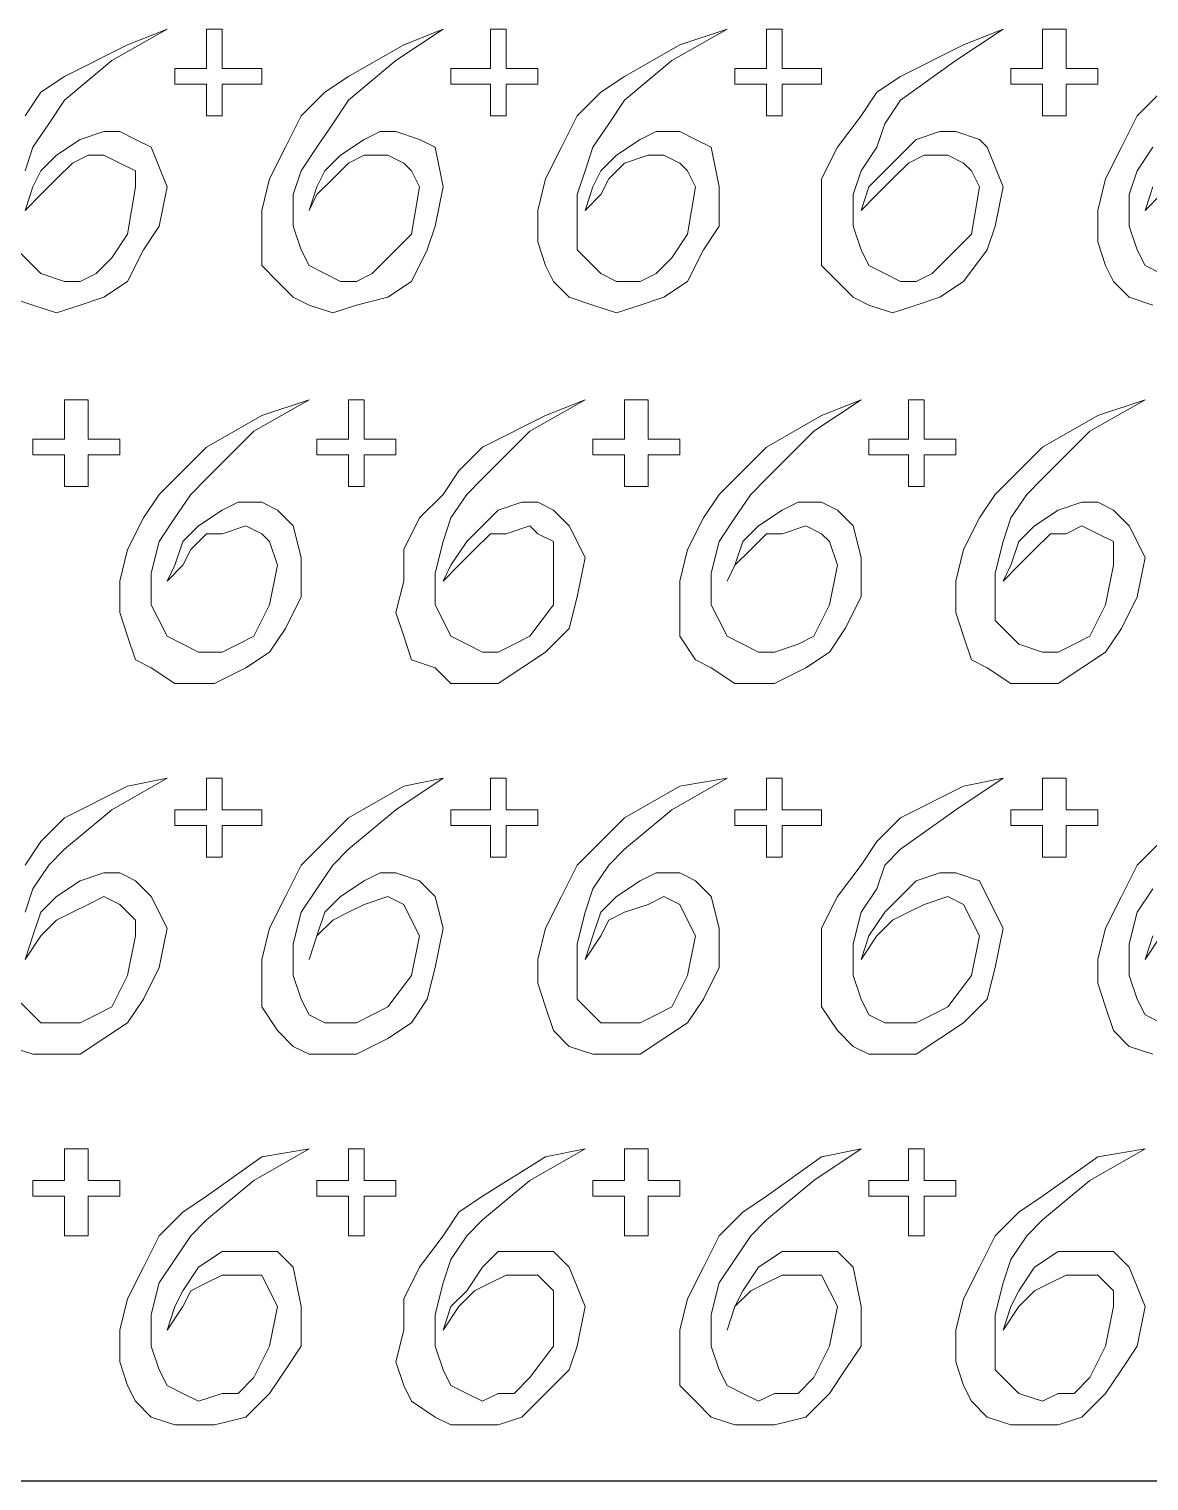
# Model space of a CAD drawing. Extents: x -66030 to 95157, y -13132 to 45879.
# Drawn here: x -5188 to -4633, y 24423 to 25142 of the extents above; entities that cross this region are included whole.
import ezdxf

# ---------------------------------------------------------------- set-up
doc = ezdxf.new("R2010")
doc.units = 0
doc.header["$LTSCALE"] = 100
doc.header["$MEASUREMENT"] = 0
doc.layers.get('0').update_dxf_attribs({"linetype": 'CONTINUOUS'})
doc.layers.add('3', color=11, linetype='CONTINUOUS')

msp = doc.modelspace()

# ---------------------------------------------------------------- linework, layer by layer
at = {"lineweight": 0}
for points in [[(-5189.67, 25071.37), (-5185.76, 25083.09), (-5177.95, 25094.8), (-5170.14, 25106.52), (-5146.7, 25126.05), (-5119.36, 25141.68), (-5138.89, 25133.86), (-5170.14, 25118.24), (-5181.86, 25110.43), (-5189.67, 25098.71)], [(-4627.21, 25110.43), (-4638.93, 25098.71), (-4646.74, 25083.09), (-4654.55, 25067.46), (-4658.46, 25051.84), (-4658.46, 25036.21), (-4654.55, 25024.5), (-4650.65, 25016.68), (-4642.83, 25008.87), (-4631.12, 25004.97)], [(-5197.48, 25008.87), (-5185.76, 25004.97), (-5174.05, 25001.06), (-5162.33, 25004.97), (-5150.61, 25008.87), (-5138.89, 25016.68), (-5131.08, 25032.31), (-5123.27, 25044.03), (-5119.36, 25063.56), (-5127.17, 25083.09), (-5134.99, 25086.99), (-5142.8, 25090.9), (-5150.61, 25090.9), (-5162.33, 25086.99), (-5174.05, 25079.18), (-5181.86, 25071.37), (-5185.76, 25063.56), (-5189.67, 25051.84)], [(-4627.21, 25020.59), (-4635.02, 25024.5), (-4638.93, 25032.31), (-4642.83, 25044.03), (-4642.83, 25059.65), (-4638.93, 25071.37), (-4631.12, 25083.09)], [(-5189.67, 25051.84), (-5181.86, 25059.65), (-5174.05, 25067.46), (-5166.23, 25075.27), (-5158.42, 25079.18), (-5150.61, 25079.18), (-5142.8, 25075.27), (-5134.99, 25071.37), (-5134.99, 25063.56), (-5138.89, 25040.12), (-5146.7, 25028.4), (-5154.52, 25020.59), (-5162.33, 25016.68), (-5170.14, 25016.68), (-5181.86, 25020.59), (-5185.76, 25024.5), (-5193.58, 25032.31)], [(-4631.12, 25063.56), (-4635.02, 25051.84), (-4635.02, 25051.84), (-4627.21, 25059.65)], [(-5189.67, 24704.21), (-5185.76, 24715.92), (-5177.95, 24727.64), (-5170.14, 24735.45), (-5146.7, 24754.98), (-5119.36, 24770.61), (-5138.89, 24766.7), (-5170.14, 24751.08), (-5181.86, 24739.36), (-5189.67, 24727.64)], [(-4627.21, 24739.36), (-4638.93, 24727.64), (-4646.74, 24712.02), (-4654.55, 24696.4), (-4658.46, 24680.77), (-4658.46, 24669.05), (-4654.55, 24657.34), (-4650.65, 24645.62), (-4642.83, 24637.81), (-4631.12, 24633.9)], [(-5197.48, 24637.81), (-5185.76, 24633.9), (-5174.05, 24633.9), (-5162.33, 24633.9), (-5150.61, 24641.71), (-5138.89, 24649.52), (-5131.08, 24661.24), (-5123.27, 24676.87), (-5119.36, 24696.4), (-5127.17, 24712.02), (-5134.99, 24719.83), (-5142.8, 24723.74), (-5150.61, 24723.74), (-5162.33, 24719.83), (-5174.05, 24712.02), (-5181.86, 24704.21), (-5185.76, 24692.49), (-5189.67, 24680.77)], [(-4627.21, 24649.52), (-4635.02, 24653.43), (-4638.93, 24661.24), (-4642.83, 24672.96), (-4642.83, 24688.58), (-4638.93, 24704.21), (-4631.12, 24715.92)], [(-5189.67, 24680.77), (-5181.86, 24692.49), (-5174.05, 24700.3), (-5166.23, 24704.21), (-5158.42, 24708.11), (-5150.61, 24712.02), (-5142.8, 24708.11), (-5134.99, 24700.3), (-5134.99, 24692.49), (-5138.89, 24672.96), (-5146.7, 24657.34), (-5154.52, 24653.43), (-5162.33, 24649.52), (-5170.14, 24649.52), (-5181.86, 24649.52), (-5185.76, 24653.43), (-5193.58, 24661.24)], [(-4631.12, 24692.49), (-4635.02, 24680.77), (-4635.02, 24680.77), (-4627.21, 24692.49)]]:
    msp.add_lwpolyline(points, dxfattribs=at)
for points in [[(-5115.46, 25122.15), (-5107.64, 25122.15), (-5099.83, 25122.15), (-5099.83, 25133.86), (-5099.83, 25141.68), (-5095.93, 25141.68), (-5092.02, 25141.68), (-5092.02, 25133.86), (-5092.02, 25122.15), (-5080.3, 25122.15), (-5072.49, 25122.15), (-5072.49, 25118.24), (-5072.49, 25114.33), (-5080.3, 25114.33), (-5092.02, 25114.33), (-5092.02, 25106.52), (-5092.02, 25098.71), (-5095.93, 25098.71), (-5099.83, 25098.71), (-5099.83, 25106.52), (-5099.83, 25114.33), (-5107.64, 25114.33), (-5115.46, 25114.33), (-5115.46, 25118.24), (-5115.46, 25122.15)], [(-5049.05, 25051.84), (-5045.15, 25059.65), (-5037.34, 25067.46), (-5029.53, 25075.27), (-5021.71, 25079.18), (-5010, 25079.18), (-5002.18, 25075.27), (-4998.28, 25071.37), (-4994.37, 25063.56), (-4998.28, 25040.12), (-5010, 25028.4), (-5017.81, 25020.59), (-5025.62, 25016.68), (-5033.43, 25016.68), (-5041.24, 25020.59), (-5049.05, 25024.5), (-5052.96, 25032.31), (-5056.87, 25044.03), (-5056.87, 25059.65), (-5052.96, 25071.37), (-5045.15, 25083.09), (-5037.34, 25094.8), (-5029.53, 25106.52), (-5006.09, 25126.05), (-4982.65, 25141.68), (-5002.18, 25133.86), (-5029.53, 25118.24), (-5041.24, 25110.43), (-5052.96, 25098.71), (-5060.77, 25083.09), (-5068.58, 25067.46), (-5072.49, 25051.84), (-5072.49, 25036.21), (-5072.49, 25024.5), (-5064.68, 25016.68), (-5056.87, 25008.87), (-5049.05, 25004.97), (-5037.34, 25001.06), (-5025.62, 25004.97), (-5010, 25008.87), (-4998.28, 25016.68), (-4990.47, 25032.31), (-4986.56, 25044.03), (-4982.65, 25063.56), (-4986.56, 25083.09), (-4994.37, 25086.99), (-5006.09, 25090.9), (-5013.9, 25090.9), (-5021.71, 25086.99), (-5033.43, 25079.18), (-5041.24, 25071.37), (-5045.15, 25063.56), (-5049.05, 25051.84)], [(-4978.75, 25122.15), (-4970.94, 25122.15), (-4959.22, 25122.15), (-4959.22, 25133.86), (-4959.22, 25141.68), (-4955.31, 25141.68), (-4951.41, 25141.68), (-4951.41, 25133.86), (-4951.41, 25122.15), (-4943.59, 25122.15), (-4935.78, 25122.15), (-4935.78, 25118.24), (-4935.78, 25114.33), (-4943.59, 25114.33), (-4951.41, 25114.33), (-4951.41, 25106.52), (-4951.41, 25098.71), (-4955.31, 25098.71), (-4959.22, 25098.71), (-4959.22, 25106.52), (-4959.22, 25114.33), (-4970.94, 25114.33), (-4978.75, 25114.33), (-4978.75, 25118.24), (-4978.75, 25122.15)], [(-4912.35, 25051.84), (-4904.53, 25059.65), (-4900.63, 25067.46), (-4892.82, 25075.27), (-4881.1, 25079.18), (-4873.29, 25079.18), (-4865.47, 25075.27), (-4861.57, 25071.37), (-4857.66, 25063.56), (-4861.57, 25040.12), (-4869.38, 25028.4), (-4877.19, 25020.59), (-4885, 25016.68), (-4896.72, 25016.68), (-4904.53, 25020.59), (-4908.44, 25024.5), (-4916.25, 25032.31), (-4916.25, 25044.03), (-4916.25, 25059.65), (-4912.35, 25071.37), (-4908.44, 25083.09), (-4900.63, 25094.8), (-4892.82, 25106.52), (-4869.38, 25126.05), (-4842.04, 25141.68), (-4865.47, 25133.86), (-4892.82, 25118.24), (-4904.53, 25110.43), (-4916.25, 25098.71), (-4924.06, 25083.09), (-4931.88, 25067.46), (-4935.78, 25051.84), (-4935.78, 25036.21), (-4931.88, 25024.5), (-4927.97, 25016.68), (-4920.16, 25008.87), (-4908.44, 25004.97), (-4896.72, 25001.06), (-4885, 25004.97), (-4873.29, 25008.87), (-4861.57, 25016.68), (-4853.76, 25032.31), (-4845.94, 25044.03), (-4845.94, 25063.56), (-4849.85, 25083.09), (-4857.66, 25086.99), (-4865.47, 25090.9), (-4877.19, 25090.9), (-4885, 25086.99), (-4896.72, 25079.18), (-4904.53, 25071.37), (-4908.44, 25063.56), (-4912.35, 25051.84)], [(-4838.13, 25122.15), (-4830.32, 25122.15), (-4822.51, 25122.15), (-4822.51, 25133.86), (-4822.51, 25141.68), (-4818.6, 25141.68), (-4814.7, 25141.68), (-4814.7, 25133.86), (-4814.7, 25122.15), (-4806.88, 25122.15), (-4795.17, 25122.15), (-4795.17, 25118.24), (-4795.17, 25114.33), (-4806.88, 25114.33), (-4814.7, 25114.33), (-4814.7, 25106.52), (-4814.7, 25098.71), (-4818.6, 25098.71), (-4822.51, 25098.71), (-4822.51, 25106.52), (-4822.51, 25114.33), (-4830.32, 25114.33), (-4838.13, 25114.33), (-4838.13, 25118.24), (-4838.13, 25122.15)], [(-4775.64, 25051.84), (-4767.83, 25059.65), (-4760.01, 25067.46), (-4752.2, 25075.27), (-4744.39, 25079.18), (-4732.67, 25079.18), (-4724.86, 25075.27), (-4720.95, 25071.37), (-4717.05, 25063.56), (-4720.95, 25040.12), (-4732.67, 25028.4), (-4740.48, 25020.59), (-4748.3, 25016.68), (-4756.11, 25016.68), (-4763.92, 25020.59), (-4771.73, 25024.5), (-4775.64, 25032.31), (-4779.54, 25044.03), (-4779.54, 25059.65), (-4775.64, 25071.37), (-4767.83, 25083.09), (-4763.92, 25094.8), (-4756.11, 25106.52), (-4728.77, 25126.05), (-4705.33, 25141.68), (-4724.86, 25133.86), (-4756.11, 25118.24), (-4767.83, 25110.43), (-4775.64, 25098.71), (-4787.36, 25083.09), (-4795.17, 25067.46), (-4795.17, 25051.84), (-4795.17, 25036.21), (-4795.17, 25024.5), (-4787.36, 25016.68), (-4779.54, 25008.87), (-4771.73, 25004.97), (-4760.01, 25001.06), (-4748.3, 25004.97), (-4736.58, 25008.87), (-4724.86, 25016.68), (-4713.14, 25032.31), (-4709.24, 25044.03), (-4705.33, 25063.56), (-4713.14, 25083.09), (-4717.05, 25086.99), (-4728.77, 25090.9), (-4736.58, 25090.9), (-4748.3, 25086.99), (-4756.11, 25079.18), (-4763.92, 25071.37), (-4771.73, 25063.56), (-4775.64, 25051.84)], [(-4701.42, 25122.15), (-4693.61, 25122.15), (-4685.8, 25122.15), (-4685.8, 25133.86), (-4685.8, 25141.68), (-4677.99, 25141.68), (-4674.08, 25141.68), (-4674.08, 25133.86), (-4674.08, 25122.15), (-4666.27, 25122.15), (-4658.46, 25122.15), (-4658.46, 25118.24), (-4658.46, 25114.33), (-4666.27, 25114.33), (-4674.08, 25114.33), (-4674.08, 25106.52), (-4674.08, 25098.71), (-4677.99, 25098.71), (-4685.8, 25098.71), (-4685.8, 25106.52), (-4685.8, 25114.33), (-4693.61, 25114.33), (-4701.42, 25114.33), (-4701.42, 25118.24), (-4701.42, 25122.15)], [(-5185.76, 24938.57), (-5177.95, 24938.57), (-5170.14, 24938.57), (-5170.14, 24946.38), (-5170.14, 24958.09), (-5162.33, 24958.09), (-5158.42, 24958.09), (-5158.42, 24946.38), (-5158.42, 24938.57), (-5150.61, 24938.57), (-5142.8, 24938.57), (-5142.8, 24934.66), (-5142.8, 24930.75), (-5150.61, 24930.75), (-5158.42, 24930.75), (-5158.42, 24922.94), (-5158.42, 24915.13), (-5162.33, 24915.13), (-5170.14, 24915.13), (-5170.14, 24922.94), (-5170.14, 24930.75), (-5177.95, 24930.75), (-5185.76, 24930.75), (-5185.76, 24934.66), (-5185.76, 24938.57)], [(-5119.36, 24868.26), (-5111.55, 24876.07), (-5107.64, 24883.88), (-5099.83, 24891.69), (-5092.02, 24891.69), (-5080.3, 24895.6), (-5072.49, 24891.69), (-5068.58, 24887.79), (-5064.68, 24876.07), (-5068.58, 24856.54), (-5076.4, 24840.92), (-5084.21, 24837.01), (-5092.02, 24833.1), (-5103.74, 24833.1), (-5111.55, 24837.01), (-5119.36, 24840.92), (-5123.27, 24848.73), (-5127.17, 24856.54), (-5127.17, 24872.16), (-5123.27, 24887.79), (-5115.46, 24899.51), (-5107.64, 24911.22), (-5099.83, 24919.04), (-5076.4, 24942.47), (-5049.05, 24958.09), (-5072.49, 24950.28), (-5099.83, 24934.66), (-5111.55, 24922.94), (-5123.27, 24911.22), (-5131.08, 24899.51), (-5138.89, 24883.88), (-5142.8, 24868.26), (-5142.8, 24852.63), (-5138.89, 24840.92), (-5134.99, 24829.2), (-5127.17, 24825.29), (-5115.46, 24817.48), (-5107.64, 24817.48), (-5095.93, 24817.48), (-5080.3, 24825.29), (-5068.58, 24833.1), (-5060.77, 24844.82), (-5052.96, 24860.45), (-5052.96, 24879.98), (-5056.87, 24895.6), (-5064.68, 24903.41), (-5072.49, 24907.32), (-5084.21, 24907.32), (-5092.02, 24903.41), (-5103.74, 24895.6), (-5111.55, 24887.79), (-5115.46, 24876.07), (-5119.36, 24868.26)], [(-5045.15, 24938.57), (-5037.34, 24938.57), (-5029.53, 24938.57), (-5029.53, 24946.38), (-5029.53, 24958.09), (-5025.62, 24958.09), (-5021.71, 24958.09), (-5021.71, 24946.38), (-5021.71, 24938.57), (-5013.9, 24938.57), (-5006.09, 24938.57), (-5006.09, 24934.66), (-5006.09, 24930.75), (-5013.9, 24930.75), (-5021.71, 24930.75), (-5021.71, 24922.94), (-5021.71, 24915.13), (-5025.62, 24915.13), (-5029.53, 24915.13), (-5029.53, 24922.94), (-5029.53, 24930.75), (-5037.34, 24930.75), (-5045.15, 24930.75), (-5045.15, 24934.66), (-5045.15, 24938.57)], [(-4982.65, 24868.26), (-4974.84, 24876.07), (-4967.03, 24883.88), (-4959.22, 24891.69), (-4951.41, 24891.69), (-4939.69, 24895.6), (-4935.78, 24891.69), (-4927.97, 24887.79), (-4927.97, 24876.07), (-4927.97, 24856.54), (-4939.69, 24840.92), (-4947.5, 24837.01), (-4955.31, 24833.1), (-4963.12, 24833.1), (-4970.94, 24837.01), (-4978.75, 24840.92), (-4982.65, 24848.73), (-4986.56, 24856.54), (-4986.56, 24872.16), (-4982.65, 24887.79), (-4978.75, 24899.51), (-4970.94, 24911.22), (-4963.12, 24919.04), (-4939.69, 24942.47), (-4912.35, 24958.09), (-4931.88, 24950.28), (-4963.12, 24934.66), (-4974.84, 24922.94), (-4982.65, 24911.22), (-4994.37, 24899.51), (-5002.18, 24883.88), (-5002.18, 24868.26), (-5006.09, 24852.63), (-5002.18, 24840.92), (-4998.28, 24829.2), (-4986.56, 24825.29), (-4978.75, 24817.48), (-4967.03, 24817.48), (-4955.31, 24817.48), (-4943.59, 24825.29), (-4931.88, 24833.1), (-4920.16, 24844.82), (-4916.25, 24860.45), (-4912.35, 24879.98), (-4920.16, 24895.6), (-4927.97, 24903.41), (-4935.78, 24907.32), (-4943.59, 24907.32), (-4955.31, 24903.41), (-4963.12, 24895.6), (-4970.94, 24887.79), (-4978.75, 24876.07), (-4982.65, 24868.26)], [(-4908.44, 24938.57), (-4900.63, 24938.57), (-4892.82, 24938.57), (-4892.82, 24946.38), (-4892.82, 24958.09), (-4888.91, 24958.09), (-4881.1, 24958.09), (-4881.1, 24946.38), (-4881.1, 24938.57), (-4873.29, 24938.57), (-4865.47, 24938.57), (-4865.47, 24934.66), (-4865.47, 24930.75), (-4873.29, 24930.75), (-4881.1, 24930.75), (-4881.1, 24922.94), (-4881.1, 24915.13), (-4888.91, 24915.13), (-4892.82, 24915.13), (-4892.82, 24922.94), (-4892.82, 24930.75), (-4900.63, 24930.75), (-4908.44, 24930.75), (-4908.44, 24934.66), (-4908.44, 24938.57)], [(-4842.04, 24868.26), (-4838.13, 24876.07), (-4830.32, 24883.88), (-4822.51, 24891.69), (-4814.7, 24891.69), (-4802.98, 24895.6), (-4795.17, 24891.69), (-4791.26, 24887.79), (-4787.36, 24876.07), (-4791.26, 24856.54), (-4799.07, 24840.92), (-4806.88, 24837.01), (-4818.6, 24833.1), (-4826.41, 24833.1), (-4834.23, 24837.01), (-4842.04, 24840.92), (-4845.94, 24848.73), (-4849.85, 24856.54), (-4849.85, 24872.16), (-4845.94, 24887.79), (-4838.13, 24899.51), (-4830.32, 24911.22), (-4822.51, 24919.04), (-4799.07, 24942.47), (-4775.64, 24958.09), (-4795.17, 24950.28), (-4822.51, 24934.66), (-4834.23, 24922.94), (-4845.94, 24911.22), (-4853.76, 24899.51), (-4861.57, 24883.88), (-4865.47, 24868.26), (-4865.47, 24852.63), (-4865.47, 24840.92), (-4857.66, 24829.2), (-4849.85, 24825.29), (-4838.13, 24817.48), (-4830.32, 24817.48), (-4818.6, 24817.48), (-4802.98, 24825.29), (-4791.26, 24833.1), (-4783.45, 24844.82), (-4775.64, 24860.45), (-4775.64, 24879.98), (-4779.54, 24895.6), (-4787.36, 24903.41), (-4795.17, 24907.32), (-4806.88, 24907.32), (-4814.7, 24903.41), (-4826.41, 24895.6), (-4834.23, 24887.79), (-4838.13, 24876.07), (-4842.04, 24868.26)], [(-4771.73, 24938.57), (-4760.01, 24938.57), (-4752.2, 24938.57), (-4752.2, 24946.38), (-4752.2, 24958.09), (-4748.3, 24958.09), (-4744.39, 24958.09), (-4744.39, 24946.38), (-4744.39, 24938.57), (-4736.58, 24938.57), (-4728.77, 24938.57), (-4728.77, 24934.66), (-4728.77, 24930.75), (-4736.58, 24930.75), (-4744.39, 24930.75), (-4744.39, 24922.94), (-4744.39, 24915.13), (-4748.3, 24915.13), (-4752.2, 24915.13), (-4752.2, 24922.94), (-4752.2, 24930.75), (-4760.01, 24930.75), (-4771.73, 24930.75), (-4771.73, 24934.66), (-4771.73, 24938.57)], [(-4705.33, 24868.26), (-4697.52, 24876.07), (-4689.71, 24883.88), (-4681.89, 24891.69), (-4674.08, 24891.69), (-4666.27, 24895.6), (-4658.46, 24891.69), (-4650.65, 24887.79), (-4650.65, 24876.07), (-4654.55, 24856.54), (-4662.36, 24840.92), (-4670.18, 24837.01), (-4677.99, 24833.1), (-4685.8, 24833.1), (-4697.52, 24837.01), (-4701.42, 24840.92), (-4709.24, 24848.73), (-4709.24, 24856.54), (-4709.24, 24872.16), (-4705.33, 24887.79), (-4701.42, 24899.51), (-4693.61, 24911.22), (-4685.8, 24919.04), (-4662.36, 24942.47), (-4635.02, 24958.09), (-4658.46, 24950.28), (-4685.8, 24934.66), (-4697.52, 24922.94), (-4709.24, 24911.22), (-4717.05, 24899.51), (-4724.86, 24883.88), (-4728.77, 24868.26), (-4728.77, 24852.63), (-4724.86, 24840.92), (-4720.95, 24829.2), (-4713.14, 24825.29), (-4701.42, 24817.48), (-4689.71, 24817.48), (-4677.99, 24817.48), (-4666.27, 24825.29), (-4654.55, 24833.1), (-4646.74, 24844.82), (-4638.93, 24860.45), (-4635.02, 24879.98), (-4642.83, 24895.6), (-4650.65, 24903.41), (-4658.46, 24907.32), (-4666.27, 24907.32), (-4677.99, 24903.41), (-4689.71, 24895.6), (-4697.52, 24887.79), (-4701.42, 24876.07), (-4705.33, 24868.26)], [(-5115.46, 24754.98), (-5107.64, 24754.98), (-5099.83, 24754.98), (-5099.83, 24762.8), (-5099.83, 24770.61), (-5095.93, 24770.61), (-5092.02, 24770.61), (-5092.02, 24762.8), (-5092.02, 24754.98), (-5080.3, 24754.98), (-5072.49, 24754.98), (-5072.49, 24751.08), (-5072.49, 24747.17), (-5080.3, 24747.17), (-5092.02, 24747.17), (-5092.02, 24739.36), (-5092.02, 24731.55), (-5095.93, 24731.55), (-5099.83, 24731.55), (-5099.83, 24739.36), (-5099.83, 24747.17), (-5107.64, 24747.17), (-5115.46, 24747.17), (-5115.46, 24751.08), (-5115.46, 24754.98)], [(-5049.05, 24680.77), (-5045.15, 24692.49), (-5037.34, 24700.3), (-5029.53, 24704.21), (-5021.71, 24708.11), (-5010, 24712.02), (-5002.18, 24708.11), (-4998.28, 24700.3), (-4994.37, 24692.49), (-4998.28, 24672.96), (-5010, 24657.34), (-5017.81, 24653.43), (-5025.62, 24649.52), (-5033.43, 24649.52), (-5041.24, 24649.52), (-5049.05, 24653.43), (-5052.96, 24661.24), (-5056.87, 24672.96), (-5056.87, 24688.58), (-5052.96, 24704.21), (-5045.15, 24715.92), (-5037.34, 24727.64), (-5029.53, 24735.45), (-5006.09, 24754.98), (-4982.65, 24770.61), (-5002.18, 24766.7), (-5029.53, 24751.08), (-5041.24, 24739.36), (-5052.96, 24727.64), (-5060.77, 24712.02), (-5068.58, 24696.4), (-5072.49, 24680.77), (-5072.49, 24669.05), (-5072.49, 24657.34), (-5064.68, 24645.62), (-5056.87, 24637.81), (-5049.05, 24633.9), (-5037.34, 24633.9), (-5025.62, 24633.9), (-5010, 24641.71), (-4998.28, 24649.52), (-4990.47, 24661.24), (-4986.56, 24676.87), (-4982.65, 24696.4), (-4986.56, 24712.02), (-4994.37, 24719.83), (-5006.09, 24723.74), (-5013.9, 24723.74), (-5021.71, 24719.83), (-5033.43, 24712.02), (-5041.24, 24704.21), (-5045.15, 24692.49), (-5049.05, 24680.77)], [(-4978.75, 24754.98), (-4970.94, 24754.98), (-4959.22, 24754.98), (-4959.22, 24762.8), (-4959.22, 24770.61), (-4955.31, 24770.61), (-4951.41, 24770.61), (-4951.41, 24762.8), (-4951.41, 24754.98), (-4943.59, 24754.98), (-4935.78, 24754.98), (-4935.78, 24751.08), (-4935.78, 24747.17), (-4943.59, 24747.17), (-4951.41, 24747.17), (-4951.41, 24739.36), (-4951.41, 24731.55), (-4955.31, 24731.55), (-4959.22, 24731.55), (-4959.22, 24739.36), (-4959.22, 24747.17), (-4970.94, 24747.17), (-4978.75, 24747.17), (-4978.75, 24751.08), (-4978.75, 24754.98)], [(-4912.35, 24680.77), (-4904.53, 24692.49), (-4900.63, 24700.3), (-4892.82, 24704.21), (-4881.1, 24708.11), (-4873.29, 24712.02), (-4865.47, 24708.11), (-4861.57, 24700.3), (-4857.66, 24692.49), (-4861.57, 24672.96), (-4869.38, 24657.34), (-4877.19, 24653.43), (-4885, 24649.52), (-4896.72, 24649.52), (-4904.53, 24649.52), (-4908.44, 24653.43), (-4916.25, 24661.24), (-4916.25, 24672.96), (-4916.25, 24688.58), (-4912.35, 24704.21), (-4908.44, 24715.92), (-4900.63, 24727.64), (-4892.82, 24735.45), (-4869.38, 24754.98), (-4842.04, 24770.61), (-4865.47, 24766.7), (-4892.82, 24751.08), (-4904.53, 24739.36), (-4916.25, 24727.64), (-4924.06, 24712.02), (-4931.88, 24696.4), (-4935.78, 24680.77), (-4935.78, 24669.05), (-4931.88, 24657.34), (-4927.97, 24645.62), (-4920.16, 24637.81), (-4908.44, 24633.9), (-4896.72, 24633.9), (-4885, 24633.9), (-4873.29, 24641.71), (-4861.57, 24649.52), (-4853.76, 24661.24), (-4845.94, 24676.87), (-4845.94, 24696.4), (-4849.85, 24712.02), (-4857.66, 24719.83), (-4865.47, 24723.74), (-4877.19, 24723.74), (-4885, 24719.83), (-4896.72, 24712.02), (-4904.53, 24704.21), (-4908.44, 24692.49), (-4912.35, 24680.77)], [(-4838.13, 24754.98), (-4830.32, 24754.98), (-4822.51, 24754.98), (-4822.51, 24762.8), (-4822.51, 24770.61), (-4818.6, 24770.61), (-4814.7, 24770.61), (-4814.7, 24762.8), (-4814.7, 24754.98), (-4806.88, 24754.98), (-4795.17, 24754.98), (-4795.17, 24751.08), (-4795.17, 24747.17), (-4806.88, 24747.17), (-4814.7, 24747.17), (-4814.7, 24739.36), (-4814.7, 24731.55), (-4818.6, 24731.55), (-4822.51, 24731.55), (-4822.51, 24739.36), (-4822.51, 24747.17), (-4830.32, 24747.17), (-4838.13, 24747.17), (-4838.13, 24751.08), (-4838.13, 24754.98)], [(-4775.64, 24680.77), (-4767.83, 24692.49), (-4760.01, 24700.3), (-4752.2, 24704.21), (-4744.39, 24708.11), (-4732.67, 24712.02), (-4724.86, 24708.11), (-4720.95, 24700.3), (-4717.05, 24692.49), (-4720.95, 24672.96), (-4732.67, 24657.34), (-4740.48, 24653.43), (-4748.3, 24649.52), (-4756.11, 24649.52), (-4763.92, 24649.52), (-4771.73, 24653.43), (-4775.64, 24661.24), (-4779.54, 24672.96), (-4779.54, 24688.58), (-4775.64, 24704.21), (-4767.83, 24715.92), (-4763.92, 24727.64), (-4756.11, 24735.45), (-4728.77, 24754.98), (-4705.33, 24770.61), (-4724.86, 24766.7), (-4756.11, 24751.08), (-4767.83, 24739.36), (-4775.64, 24727.64), (-4787.36, 24712.02), (-4795.17, 24696.4), (-4795.17, 24680.77), (-4795.17, 24669.05), (-4795.17, 24657.34), (-4787.36, 24645.62), (-4779.54, 24637.81), (-4771.73, 24633.9), (-4760.01, 24633.9), (-4748.3, 24633.9), (-4736.58, 24641.71), (-4724.86, 24649.52), (-4713.14, 24661.24), (-4709.24, 24676.87), (-4705.33, 24696.4), (-4713.14, 24712.02), (-4717.05, 24719.83), (-4728.77, 24723.74), (-4736.58, 24723.74), (-4748.3, 24719.83), (-4756.11, 24712.02), (-4763.92, 24704.21), (-4771.73, 24692.49), (-4775.64, 24680.77)], [(-4701.42, 24754.98), (-4693.61, 24754.98), (-4685.8, 24754.98), (-4685.8, 24762.8), (-4685.8, 24770.61), (-4677.99, 24770.61), (-4674.08, 24770.61), (-4674.08, 24762.8), (-4674.08, 24754.98), (-4666.27, 24754.98), (-4658.46, 24754.98), (-4658.46, 24751.08), (-4658.46, 24747.17), (-4666.27, 24747.17), (-4674.08, 24747.17), (-4674.08, 24739.36), (-4674.08, 24731.55), (-4677.99, 24731.55), (-4685.8, 24731.55), (-4685.8, 24739.36), (-4685.8, 24747.17), (-4693.61, 24747.17), (-4701.42, 24747.17), (-4701.42, 24751.08), (-4701.42, 24754.98)], [(-5185.76, 24571.4), (-5177.95, 24571.4), (-5170.14, 24571.4), (-5170.14, 24579.22), (-5170.14, 24587.03), (-5162.33, 24587.03), (-5158.42, 24587.03), (-5158.42, 24579.22), (-5158.42, 24571.4), (-5150.61, 24571.4), (-5142.8, 24571.4), (-5142.8, 24567.5), (-5142.8, 24563.59), (-5150.61, 24563.59), (-5158.42, 24563.59), (-5158.42, 24551.87), (-5158.42, 24544.06), (-5162.33, 24544.06), (-5170.14, 24544.06), (-5170.14, 24551.87), (-5170.14, 24563.59), (-5177.95, 24563.59), (-5185.76, 24563.59), (-5185.76, 24567.5), (-5185.76, 24571.4)], [(-5119.36, 24497.19), (-5111.55, 24508.91), (-5107.64, 24516.72), (-5099.83, 24520.63), (-5092.02, 24524.53), (-5080.3, 24524.53), (-5072.49, 24524.53), (-5068.58, 24516.72), (-5064.68, 24508.91), (-5068.58, 24489.38), (-5076.4, 24473.75), (-5084.21, 24465.94), (-5092.02, 24465.94), (-5103.74, 24462.04), (-5111.55, 24465.94), (-5119.36, 24469.85), (-5123.27, 24477.66), (-5127.17, 24489.38), (-5127.17, 24505), (-5123.27, 24520.63), (-5115.46, 24532.34), (-5107.64, 24544.06), (-5099.83, 24551.87), (-5076.4, 24571.4), (-5049.05, 24587.03), (-5072.49, 24583.12), (-5099.83, 24563.59), (-5111.55, 24555.78), (-5123.27, 24544.06), (-5131.08, 24528.44), (-5138.89, 24512.81), (-5142.8, 24497.19), (-5142.8, 24481.57), (-5138.89, 24469.85), (-5134.99, 24462.04), (-5127.17, 24454.23), (-5115.46, 24450.32), (-5107.64, 24450.32), (-5095.93, 24450.32), (-5080.3, 24454.23), (-5068.58, 24465.94), (-5060.77, 24477.66), (-5052.96, 24489.38), (-5052.96, 24508.91), (-5056.87, 24528.44), (-5064.68, 24536.25), (-5072.49, 24536.25), (-5084.21, 24536.25), (-5092.02, 24536.25), (-5103.74, 24528.44), (-5111.55, 24516.72), (-5115.46, 24508.91), (-5119.36, 24497.19)], [(-5045.15, 24571.4), (-5037.34, 24571.4), (-5029.53, 24571.4), (-5029.53, 24579.22), (-5029.53, 24587.03), (-5025.62, 24587.03), (-5021.71, 24587.03), (-5021.71, 24579.22), (-5021.71, 24571.4), (-5013.9, 24571.4), (-5006.09, 24571.4), (-5006.09, 24567.5), (-5006.09, 24563.59), (-5013.9, 24563.59), (-5021.71, 24563.59), (-5021.71, 24551.87), (-5021.71, 24544.06), (-5025.62, 24544.06), (-5029.53, 24544.06), (-5029.53, 24551.87), (-5029.53, 24563.59), (-5037.34, 24563.59), (-5045.15, 24563.59), (-5045.15, 24567.5), (-5045.15, 24571.4)], [(-4982.65, 24497.19), (-4974.84, 24508.91), (-4967.03, 24516.72), (-4959.22, 24520.63), (-4951.41, 24524.53), (-4939.69, 24524.53), (-4935.78, 24524.53), (-4927.97, 24516.72), (-4927.97, 24508.91), (-4927.97, 24489.38), (-4939.69, 24473.75), (-4947.5, 24465.94), (-4955.31, 24465.94), (-4963.12, 24462.04), (-4970.94, 24465.94), (-4978.75, 24469.85), (-4982.65, 24477.66), (-4986.56, 24489.38), (-4986.56, 24505), (-4982.65, 24520.63), (-4978.75, 24532.34), (-4970.94, 24544.06), (-4963.12, 24551.87), (-4939.69, 24571.4), (-4912.35, 24587.03), (-4931.88, 24583.12), (-4963.12, 24563.59), (-4974.84, 24555.78), (-4982.65, 24544.06), (-4994.37, 24528.44), (-5002.18, 24512.81), (-5002.18, 24497.19), (-5006.09, 24481.57), (-5002.18, 24469.85), (-4998.28, 24462.04), (-4986.56, 24454.23), (-4978.75, 24450.32), (-4967.03, 24450.32), (-4955.31, 24450.32), (-4943.59, 24454.23), (-4931.88, 24465.94), (-4920.16, 24477.66), (-4916.25, 24489.38), (-4912.35, 24508.91), (-4920.16, 24528.44), (-4927.97, 24536.25), (-4935.78, 24536.25), (-4943.59, 24536.25), (-4955.31, 24536.25), (-4963.12, 24528.44), (-4970.94, 24516.72), (-4978.75, 24508.91), (-4982.65, 24497.19)], [(-4908.44, 24571.4), (-4900.63, 24571.4), (-4892.82, 24571.4), (-4892.82, 24579.22), (-4892.82, 24587.03), (-4888.91, 24587.03), (-4881.1, 24587.03), (-4881.1, 24579.22), (-4881.1, 24571.4), (-4873.29, 24571.4), (-4865.47, 24571.4), (-4865.47, 24567.5), (-4865.47, 24563.59), (-4873.29, 24563.59), (-4881.1, 24563.59), (-4881.1, 24551.87), (-4881.1, 24544.06), (-4888.91, 24544.06), (-4892.82, 24544.06), (-4892.82, 24551.87), (-4892.82, 24563.59), (-4900.63, 24563.59), (-4908.44, 24563.59), (-4908.44, 24567.5), (-4908.44, 24571.4)], [(-4842.04, 24497.19), (-4838.13, 24508.91), (-4830.32, 24516.72), (-4822.51, 24520.63), (-4814.7, 24524.53), (-4802.98, 24524.53), (-4795.17, 24524.53), (-4791.26, 24516.72), (-4787.36, 24508.91), (-4791.26, 24489.38), (-4799.07, 24473.75), (-4806.88, 24465.94), (-4818.6, 24465.94), (-4826.41, 24462.04), (-4834.23, 24465.94), (-4842.04, 24469.85), (-4845.94, 24477.66), (-4849.85, 24489.38), (-4849.85, 24505), (-4845.94, 24520.63), (-4838.13, 24532.34), (-4830.32, 24544.06), (-4822.51, 24551.87), (-4799.07, 24571.4), (-4775.64, 24587.03), (-4795.17, 24583.12), (-4822.51, 24563.59), (-4834.23, 24555.78), (-4845.94, 24544.06), (-4853.76, 24528.44), (-4861.57, 24512.81), (-4865.47, 24497.19), (-4865.47, 24481.57), (-4865.47, 24469.85), (-4857.66, 24462.04), (-4849.85, 24454.23), (-4838.13, 24450.32), (-4830.32, 24450.32), (-4818.6, 24450.32), (-4802.98, 24454.23), (-4791.26, 24465.94), (-4783.45, 24477.66), (-4775.64, 24489.38), (-4775.64, 24508.91), (-4779.54, 24528.44), (-4787.36, 24536.25), (-4795.17, 24536.25), (-4806.88, 24536.25), (-4814.7, 24536.25), (-4826.41, 24528.44), (-4834.23, 24516.72), (-4838.13, 24508.91), (-4842.04, 24497.19)], [(-4771.73, 24571.4), (-4760.01, 24571.4), (-4752.2, 24571.4), (-4752.2, 24579.22), (-4752.2, 24587.03), (-4748.3, 24587.03), (-4744.39, 24587.03), (-4744.39, 24579.22), (-4744.39, 24571.4), (-4736.58, 24571.4), (-4728.77, 24571.4), (-4728.77, 24567.5), (-4728.77, 24563.59), (-4736.58, 24563.59), (-4744.39, 24563.59), (-4744.39, 24551.87), (-4744.39, 24544.06), (-4748.3, 24544.06), (-4752.2, 24544.06), (-4752.2, 24551.87), (-4752.2, 24563.59), (-4760.01, 24563.59), (-4771.73, 24563.59), (-4771.73, 24567.5), (-4771.73, 24571.4)], [(-4705.33, 24497.19), (-4697.52, 24508.91), (-4689.71, 24516.72), (-4681.89, 24520.63), (-4674.08, 24524.53), (-4666.27, 24524.53), (-4658.46, 24524.53), (-4650.65, 24516.72), (-4650.65, 24508.91), (-4654.55, 24489.38), (-4662.36, 24473.75), (-4670.18, 24465.94), (-4677.99, 24465.94), (-4685.8, 24462.04), (-4697.52, 24465.94), (-4701.42, 24469.85), (-4709.24, 24477.66), (-4709.24, 24489.38), (-4709.24, 24505), (-4705.33, 24520.63), (-4701.42, 24532.34), (-4693.61, 24544.06), (-4685.8, 24551.87), (-4662.36, 24571.4), (-4635.02, 24587.03), (-4658.46, 24583.12), (-4685.8, 24563.59), (-4697.52, 24555.78), (-4709.24, 24544.06), (-4717.05, 24528.44), (-4724.86, 24512.81), (-4728.77, 24497.19), (-4728.77, 24481.57), (-4724.86, 24469.85), (-4720.95, 24462.04), (-4713.14, 24454.23), (-4701.42, 24450.32), (-4689.71, 24450.32), (-4677.99, 24450.32), (-4666.27, 24454.23), (-4654.55, 24465.94), (-4646.74, 24477.66), (-4638.93, 24489.38), (-4635.02, 24508.91), (-4642.83, 24528.44), (-4650.65, 24536.25), (-4658.46, 24536.25), (-4666.27, 24536.25), (-4677.99, 24536.25), (-4689.71, 24528.44), (-4697.52, 24516.72), (-4701.42, 24508.91), (-4705.33, 24497.19)]]:
    msp.add_lwpolyline(points, close=True, dxfattribs=at)
at = {"layer": '3'}
msp.add_line((-66009.4, 24422.57), (95156.93, 24422.57), dxfattribs=at)

doc.saveas('drawing.dxf')
